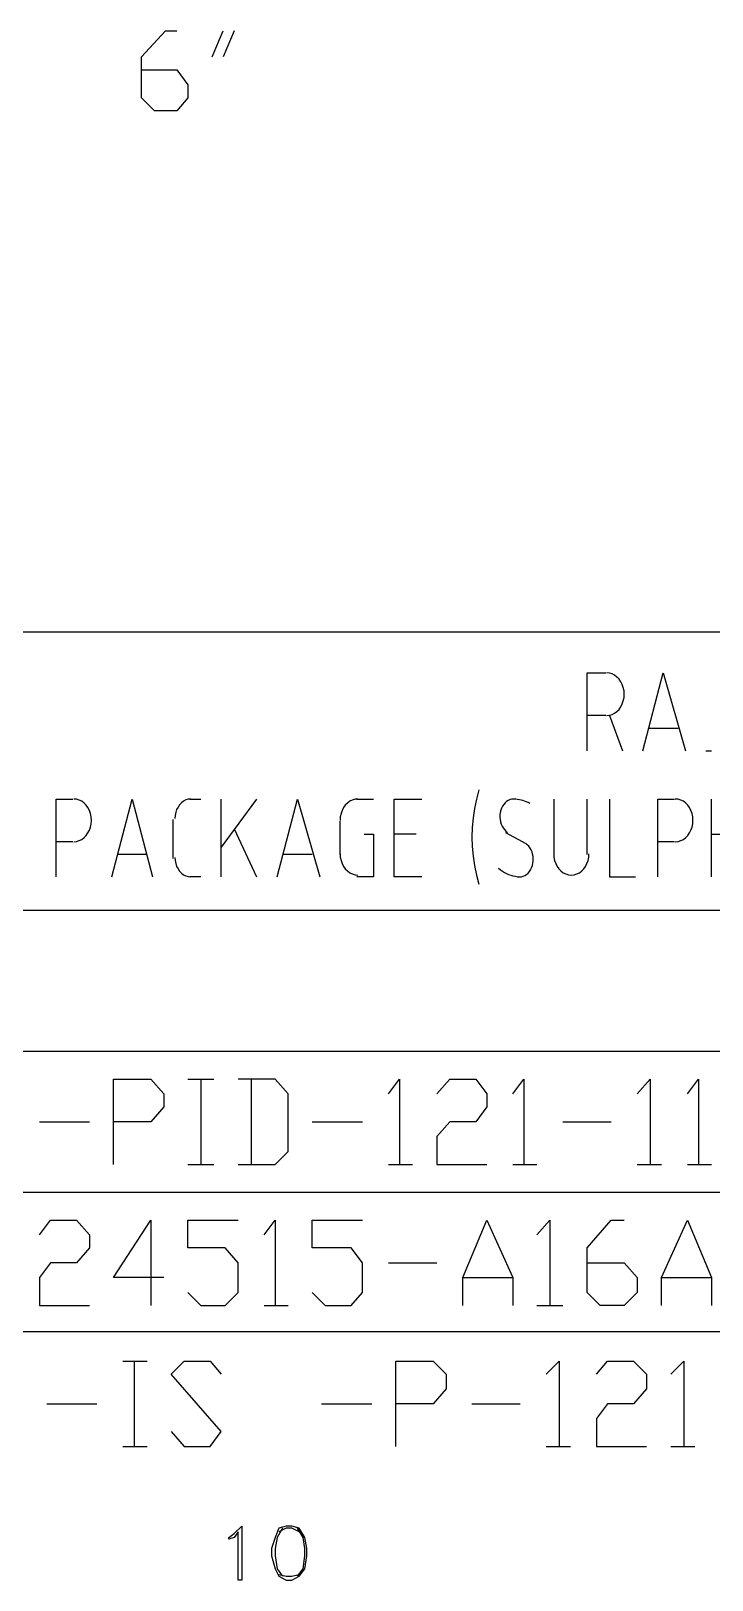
# Model space of a CAD drawing. Header units: millimetres. Extents: x 43 to 1147, y -811 to -31.
# Drawn here: x 899.4 to 943.4, y -809.4 to -709.2 of the extents above; entities that cross this region are included whole.
import ezdxf

# ---------------------------------------------------------------- set-up
doc = ezdxf.new("R2010")
doc.units = ezdxf.units.MM
doc.layers.add('EDITED_LINES', color=4, linetype='Continuous')

msp = doc.modelspace()

# ---------------------------------------------------------------- linework, layer by layer
at = {"layer": 'EDITED_LINES'}
for p, q in [((906.52, -710.92), (908.08, -709.24)), ((908.08, -709.24), (908.8, -709.24)), ((911.08, -710.92), (911.8, -709.24)), ((912.52, -709.24), (911.8, -710.92)), ((906.52, -713.56), (906.52, -710.92)), ((906.52, -711.76), (908.8, -711.76)), ((908.8, -711.76), (909.52, -712.72)), ((909.52, -712.72), (909.52, -713.56)), ((907.36, -714.4), (906.52, -713.56)), ((908.8, -714.4), (907.36, -714.4)), ((909.52, -713.56), (908.8, -714.4)), ((1137.28, -748.12), (52.24, -748.12)), ((935.32, -755.8), (935.32, -750.76)), ((935.32, -750.76), (936.52, -750.76)), ((936.76, -750.78), (936.58, -750.76)), ((936.94, -750.83), (936.76, -750.78)), ((937.1, -750.91), (936.94, -750.83)), ((937.25, -751.03), (937.1, -750.91)), ((937.39, -751.16), (937.25, -751.03)), ((937.5, -751.33), (937.39, -751.16)), ((937.59, -751.51), (937.5, -751.33)), ((938.92, -755.8), (940.24, -750.76)), ((940.24, -750.76), (941.68, -755.8)), ((937.66, -751.7), (937.59, -751.51)), ((937.71, -751.92), (937.66, -751.7)), ((937.66, -752.58), (937.71, -752.36)), ((937.72, -752.14), (937.71, -751.92)), ((937.71, -752.36), (937.72, -752.14)), ((936.58, -753.52), (936.76, -753.5)), ((936.76, -753.5), (936.94, -753.45)), ((936.94, -753.45), (937.1, -753.37)), ((937.1, -753.37), (937.25, -753.25)), ((937.25, -753.25), (937.39, -753.12)), ((937.39, -753.12), (937.5, -752.96)), ((937.5, -752.96), (937.59, -752.77)), ((937.59, -752.77), (937.66, -752.58)), ((936.52, -753.52), (935.32, -753.52)), ((936.76, -753.52), (937.6, -755.8)), ((941.2, -754.36), (939.28, -754.36)), ((943, -755.8), (943.36, -755.8)), ((928.33, -758.33), (928.17, -758.92)), ((901, -763.96), (901, -758.92)), ((901, -758.92), (902.08, -758.92)), ((902.32, -758.94), (902.14, -758.92)), ((902.5, -758.99), (902.32, -758.94)), ((902.66, -759.07), (902.5, -758.99)), ((902.81, -759.19), (902.66, -759.07)), ((902.95, -759.32), (902.81, -759.19)), ((903.06, -759.48), (902.95, -759.32)), ((903.15, -759.67), (903.06, -759.48)), ((904.6, -763.96), (905.92, -758.92)), ((905.92, -758.92), (907.24, -763.96)), ((908.88, -759.44), (908.79, -759.6)), ((908.98, -759.29), (908.88, -759.44)), ((909.1, -759.16), (908.98, -759.29)), ((909.23, -759.06), (909.1, -759.16)), ((909.38, -758.98), (909.23, -759.06)), ((909.53, -758.94), (909.38, -758.98)), ((909.7, -758.92), (909.53, -758.94)), ((909.64, -758.92), (910.36, -758.92)), ((911.68, -763.96), (911.68, -758.92)), ((913.96, -758.92), (911.68, -762.04)), ((915.28, -763.96), (916.6, -758.92)), ((916.6, -758.92), (918.04, -763.96)), ((919.58, -759.48), (919.49, -759.67)), ((919.69, -759.32), (919.58, -759.48)), ((919.83, -759.19), (919.69, -759.32)), ((919.98, -759.07), (919.83, -759.19)), ((920.14, -758.99), (919.98, -759.07)), ((920.32, -758.94), (920.14, -758.99)), ((920.5, -758.92), (920.32, -758.94)), ((920.44, -758.92), (921.52, -758.92)), ((922.84, -763.96), (922.84, -758.92)), ((922.84, -758.92), (924.64, -758.92)), ((928.17, -758.92), (928.04, -759.53)), ((929.79, -759.51), (929.74, -759.65)), ((929.86, -759.38), (929.79, -759.51)), ((929.93, -759.27), (929.86, -759.38)), ((930.02, -759.17), (929.93, -759.27)), ((930.12, -759.08), (930.02, -759.17)), ((930.22, -759.01), (930.12, -759.08)), ((930.34, -758.96), (930.22, -759.01)), ((930.45, -758.93), (930.34, -758.96)), ((930.58, -758.92), (930.45, -758.93)), ((930.6, -758.92), (930.49, -758.92)), ((930.72, -758.93), (930.6, -758.92)), ((930.83, -758.95), (930.72, -758.93)), ((930.95, -758.97), (930.83, -758.95)), ((931.06, -758.99), (930.95, -758.97)), ((931.17, -759.02), (931.06, -758.99)), ((931.28, -759.06), (931.17, -759.02)), ((931.39, -759.1), (931.28, -759.06)), ((931.5, -759.15), (931.39, -759.1)), ((931.61, -759.2), (931.5, -759.15)), ((933.16, -758.92), (933.16, -762.52)), ((935.32, -762.52), (935.32, -758.92)), ((936.76, -758.92), (936.76, -763.96)), ((939.88, -763.96), (939.88, -758.92)), ((939.88, -758.92), (940.96, -758.92)), ((941.2, -758.94), (941.02, -758.92)), ((941.38, -758.99), (941.2, -758.94)), ((941.54, -759.07), (941.38, -758.99)), ((941.69, -759.19), (941.54, -759.07)), ((941.83, -759.32), (941.69, -759.19)), ((941.94, -759.48), (941.83, -759.32)), ((942.03, -759.67), (941.94, -759.48)), ((943.36, -763.96), (943.36, -758.92)), ((903.22, -759.86), (903.15, -759.67)), ((903.27, -760.08), (903.22, -759.86)), ((903.28, -760.3), (903.27, -760.08)), ((903.27, -760.52), (903.28, -760.3)), ((908.56, -762.76), (908.56, -760.24)), ((908.69, -759.98), (908.68, -760.18)), ((908.73, -759.78), (908.69, -759.98)), ((908.79, -759.6), (908.73, -759.78)), ((919.37, -760.08), (919.36, -760.3)), ((919.36, -762.52), (919.36, -760.36)), ((919.42, -759.86), (919.37, -760.08)), ((919.49, -759.67), (919.42, -759.86)), ((927.95, -760.14), (927.9, -760.76)), ((928.04, -759.53), (927.95, -760.14)), ((929.7, -759.8), (929.68, -759.95)), ((929.68, -759.95), (929.68, -760.1)), ((929.68, -760.1), (929.69, -760.25)), ((929.69, -760.25), (929.72, -760.4)), ((929.74, -759.65), (929.7, -759.8)), ((929.72, -760.4), (929.76, -760.54)), ((942.1, -759.86), (942.03, -759.67)), ((942.15, -760.08), (942.1, -759.86)), ((942.16, -760.3), (942.15, -760.08)), ((942.15, -760.52), (942.16, -760.3)), ((902.66, -761.53), (902.81, -761.41)), ((902.81, -761.41), (902.95, -761.28)), ((902.95, -761.28), (903.06, -761.11)), ((903.06, -761.11), (903.15, -760.93)), ((903.15, -760.93), (903.22, -760.74)), ((903.22, -760.74), (903.27, -760.52)), ((912.52, -760.84), (913.96, -763.96)), ((920.92, -761.2), (921.52, -761.2)), ((921.52, -761.2), (921.52, -763.96)), ((924.28, -761.2), (922.84, -761.2)), ((927.9, -760.76), (927.88, -761.38)), ((927.88, -761.38), (927.9, -762)), ((929.76, -760.54), (929.82, -760.67)), ((929.82, -760.67), (929.89, -760.79)), ((929.89, -760.79), (929.97, -760.9)), ((929.97, -760.9), (930.07, -761)), ((930.04, -761.08), (931.36, -761.8)), ((930.07, -761), (930.17, -761.08)), ((941.54, -761.53), (941.69, -761.41)), ((941.69, -761.41), (941.83, -761.28)), ((941.83, -761.28), (941.94, -761.11)), ((941.94, -761.11), (942.03, -760.93)), ((942.03, -760.93), (942.1, -760.74)), ((942.1, -760.74), (942.15, -760.52)), ((943.36, -761.2), (945.64, -761.2)), ((902.08, -761.68), (901, -761.68)), ((902.14, -761.68), (902.32, -761.66)), ((902.32, -761.66), (902.5, -761.61)), ((902.5, -761.61), (902.66, -761.53)), ((906.88, -762.52), (904.96, -762.52)), ((917.56, -762.52), (915.64, -762.52)), ((919.36, -762.46), (919.37, -762.68)), ((927.9, -762), (927.95, -762.62)), ((931.45, -761.88), (931.35, -761.8)), ((931.55, -761.98), (931.45, -761.88)), ((931.63, -762.09), (931.55, -761.98)), ((931.7, -762.21), (931.63, -762.09)), ((931.76, -762.34), (931.7, -762.21)), ((931.8, -762.48), (931.76, -762.34)), ((931.83, -762.63), (931.8, -762.48)), ((933.16, -762.46), (933.17, -762.68)), ((935.43, -762.68), (935.44, -762.46)), ((940.96, -761.68), (939.88, -761.68)), ((941.02, -761.68), (941.2, -761.66)), ((941.2, -761.66), (941.38, -761.61)), ((941.38, -761.61), (941.54, -761.53)), ((908.68, -762.7), (908.69, -762.9)), ((908.69, -762.9), (908.73, -763.1)), ((908.73, -763.1), (908.79, -763.28)), ((908.79, -763.28), (908.88, -763.44)), ((908.88, -763.44), (908.98, -763.59)), ((919.37, -762.68), (919.42, -762.9)), ((919.42, -762.9), (919.49, -763.09)), ((919.49, -763.09), (919.58, -763.28)), ((919.58, -763.28), (919.69, -763.44)), ((919.69, -763.44), (919.83, -763.57)), ((927.95, -762.62), (928.04, -763.23)), ((928.04, -763.23), (928.17, -763.84)), ((929.6, -763.4), (929.72, -763.5)), ((929.72, -763.5), (929.85, -763.59)), ((931.59, -763.61), (931.66, -763.5)), ((931.66, -763.5), (931.73, -763.37)), ((931.73, -763.37), (931.78, -763.23)), ((931.78, -763.23), (931.82, -763.08)), ((931.82, -763.08), (931.84, -762.93)), ((931.84, -762.78), (931.83, -762.63)), ((931.84, -762.93), (931.84, -762.78)), ((933.17, -762.68), (933.22, -762.9)), ((933.22, -762.9), (933.29, -763.09)), ((933.29, -763.09), (933.38, -763.28)), ((933.38, -763.28), (933.49, -763.44)), ((933.49, -763.44), (933.63, -763.57)), ((934.97, -763.57), (935.11, -763.44)), ((935.11, -763.44), (935.22, -763.28)), ((935.22, -763.28), (935.31, -763.09)), ((935.31, -763.09), (935.38, -762.9)), ((935.38, -762.9), (935.43, -762.68)), ((908.98, -763.59), (909.1, -763.72)), ((909.1, -763.72), (909.23, -763.82)), ((909.23, -763.82), (909.38, -763.9)), ((909.38, -763.9), (909.53, -763.94)), ((909.53, -763.94), (909.7, -763.96)), ((910.36, -763.96), (909.64, -763.96)), ((919.83, -763.57), (919.98, -763.69)), ((919.98, -763.69), (920.14, -763.77)), ((920.14, -763.77), (920.32, -763.82)), ((920.32, -763.82), (920.5, -763.84)), ((921.52, -763.96), (920.44, -763.96)), ((924.64, -763.96), (922.84, -763.96)), ((928.17, -763.84), (928.33, -764.43)), ((929.85, -763.59), (929.97, -763.67)), ((929.97, -763.67), (930.11, -763.74)), ((930.11, -763.74), (930.24, -763.8)), ((930.24, -763.8), (930.38, -763.85)), ((930.38, -763.85), (930.52, -763.89)), ((930.52, -763.89), (930.67, -763.92)), ((930.67, -763.92), (930.81, -763.95)), ((930.81, -763.95), (930.96, -763.96)), ((930.94, -763.96), (931.07, -763.95)), ((931.07, -763.95), (931.18, -763.92)), ((931.18, -763.92), (931.3, -763.87)), ((931.3, -763.87), (931.4, -763.8)), ((931.4, -763.8), (931.5, -763.71)), ((931.5, -763.71), (931.59, -763.61)), ((933.63, -763.57), (933.78, -763.69)), ((933.78, -763.69), (933.94, -763.77)), ((933.94, -763.77), (934.12, -763.82)), ((934.12, -763.82), (934.3, -763.84)), ((934.3, -763.84), (934.48, -763.82)), ((934.48, -763.82), (934.66, -763.77)), ((934.66, -763.77), (934.82, -763.69)), ((934.82, -763.69), (934.97, -763.57)), ((936.76, -763.96), (938.44, -763.96)), ((820.36, -766.12), (1137.28, -766.12)), ((820.36, -775.24), (1137.28, -775.24)), ((904.72, -782.56), (904.72, -777.04)), ((904.72, -777.04), (907.12, -777.04)), ((907.12, -777.04), (907.96, -778)), ((909.52, -777.04), (911.2, -777.04)), ((910.36, -777.04), (910.36, -782.56)), ((915.16, -777.04), (912.76, -777.04)), ((913.6, -777.04), (913.6, -782.56)), ((916, -778), (915.16, -777.04)), ((922.48, -778), (923.2, -777.04)), ((923.2, -777.04), (923.2, -782.56)), ((925.6, -778), (926.44, -777.04)), ((926.44, -777.04), (928.12, -777.04)), ((928.12, -777.04), (928.84, -778)), ((930.52, -778), (931.24, -777.04)), ((931.24, -777.04), (931.24, -782.56)), ((938.56, -778), (939.4, -777.04)), ((939.4, -777.04), (939.4, -782.56)), ((941.8, -778), (942.52, -777.04)), ((942.52, -777.04), (942.52, -782.56)), ((907.96, -778), (907.96, -778.84)), ((916, -781.72), (916, -778)), ((928.84, -778), (928.84, -778.84)), ((907.96, -778.84), (907.12, -779.8)), ((928.84, -778.84), (928.12, -779.8)), ((899.92, -779.8), (903.16, -779.8)), ((907.12, -779.8), (904.72, -779.8)), ((917.56, -779.8), (920.8, -779.8)), ((926.44, -779.8), (925.6, -780.76)), ((928.12, -779.8), (926.44, -779.8)), ((933.76, -779.8), (936.88, -779.8)), ((925.6, -780.76), (925.6, -782.56)), ((909.52, -782.56), (911.2, -782.56)), ((912.76, -782.56), (915.16, -782.56)), ((915.16, -782.56), (916, -781.72)), ((922.48, -782.56), (924.04, -782.56)), ((925.6, -782.56), (928.84, -782.56)), ((930.52, -782.56), (932.08, -782.56)), ((938.56, -782.56), (940.12, -782.56)), ((941.8, -782.56), (943.36, -782.56)), ((820.36, -784.36), (1137.28, -784.36)), ((899.92, -787.12), (900.64, -786.16)), ((900.64, -786.16), (902.32, -786.16)), ((902.32, -786.16), (903.16, -787.12)), ((904.72, -789.88), (907.12, -786.16)), ((907.12, -786.16), (907.12, -791.68)), ((909.52, -787.96), (909.52, -786.16)), ((909.52, -786.16), (912.76, -786.16)), ((914.44, -787.12), (915.16, -786.16)), ((915.16, -786.16), (915.16, -791.68)), ((917.56, -787.96), (917.56, -786.16)), ((917.56, -786.16), (920.8, -786.16)), ((927.28, -789.88), (928.84, -786.16)), ((928.84, -786.16), (930.52, -789.88)), ((932.08, -787.12), (932.92, -786.16)), ((932.92, -786.16), (932.92, -791.68)), ((935.32, -787.96), (936.88, -786.16)), ((936.88, -786.16), (937.72, -786.16)), ((940.12, -789.88), (941.8, -786.16)), ((941.8, -786.16), (943.36, -789.88)), ((903.16, -787.12), (903.16, -787.96)), ((903.16, -787.96), (902.32, -788.92)), ((911.92, -787.96), (909.52, -787.96)), ((912.76, -788.92), (911.92, -787.96)), ((920.08, -787.96), (917.56, -787.96)), ((920.8, -788.92), (920.08, -787.96)), ((935.32, -790.84), (935.32, -787.96)), ((900.64, -788.92), (899.92, -789.88)), ((902.32, -788.92), (900.64, -788.92)), ((912.76, -790.84), (912.76, -788.92)), ((920.8, -790.84), (920.8, -788.92)), ((922.48, -788.92), (925.6, -788.92)), ((935.32, -788.92), (937.72, -788.92)), ((937.72, -788.92), (938.56, -789.88)), ((899.92, -789.88), (899.92, -791.68)), ((907.96, -789.88), (904.72, -789.88)), ((927.28, -791.68), (927.28, -789.88)), ((927.28, -789.88), (930.52, -789.88)), ((930.52, -789.88), (930.52, -791.68)), ((938.56, -789.88), (938.56, -790.84)), ((940.12, -791.68), (940.12, -789.88)), ((940.12, -789.88), (943.36, -789.88)), ((943.36, -789.88), (943.36, -791.68)), ((909.52, -790.84), (910.36, -791.68)), ((911.92, -791.68), (912.76, -790.84)), ((917.56, -790.84), (918.4, -791.68)), ((920.08, -791.68), (920.8, -790.84)), ((936.16, -791.68), (935.32, -790.84)), ((938.56, -790.84), (937.72, -791.68)), ((899.92, -791.68), (903.16, -791.68)), ((910.36, -791.68), (911.92, -791.68)), ((914.44, -791.68), (916, -791.68)), ((918.4, -791.68), (920.08, -791.68)), ((932.08, -791.68), (933.76, -791.68)), ((937.72, -791.68), (936.16, -791.68)), ((820.36, -793.36), (1137.28, -793.36)), ((905.32, -795.28), (906.88, -795.28)), ((906.04, -795.28), (906.04, -800.8)), ((908.44, -796.12), (909.28, -795.28)), ((909.28, -795.28), (910.96, -795.28)), ((910.96, -795.28), (911.68, -796.12)), ((922.96, -800.8), (922.96, -795.28)), ((922.96, -795.28), (925.36, -795.28)), ((925.36, -795.28), (926.2, -796.12)), ((932.68, -796.12), (933.52, -795.28)), ((933.52, -795.28), (933.52, -800.8)), ((935.92, -796.12), (936.64, -795.28)), ((936.64, -795.28), (938.32, -795.28)), ((938.32, -795.28), (939.16, -796.12)), ((940.72, -796.12), (941.56, -795.28)), ((941.56, -795.28), (941.56, -800.8)), ((911.68, -799.84), (908.44, -796.12)), ((926.2, -796.12), (926.2, -797.08)), ((939.16, -796.12), (939.16, -797.08)), ((926.2, -797.08), (925.36, -798.04)), ((939.16, -797.08), (938.32, -798.04)), ((900.4, -798.04), (903.64, -798.04)), ((918.16, -798.04), (921.4, -798.04)), ((925.36, -798.04), (922.96, -798.04)), ((927.88, -798.04), (931, -798.04)), ((936.64, -798.04), (935.92, -799)), ((938.32, -798.04), (936.64, -798.04)), ((935.92, -799), (935.92, -800.8)), ((908.44, -799.84), (909.28, -800.8)), ((910.96, -800.8), (911.68, -799.84)), ((905.32, -800.8), (906.88, -800.8)), ((909.28, -800.8), (910.96, -800.8)), ((932.68, -800.8), (934.24, -800.8)), ((935.92, -800.8), (939.16, -800.8)), ((940.72, -800.8), (942.28, -800.8)), ((912.16, -806.68), (912.52, -806.44)), ((912.52, -806.44), (913, -805.96)), ((912.76, -806.32), (912.52, -806.68)), ((912.76, -809.44), (912.76, -806.32)), ((913, -805.96), (913, -809.44)), ((915.4, -806.08), (915.16, -806.68)), ((915.64, -806.08), (915.28, -806.68)), ((915.88, -805.96), (915.4, -806.08)), ((915.88, -806.08), (915.4, -806.32)), ((916.24, -805.96), (915.88, -805.96)), ((916.24, -806.08), (915.88, -806.08)), ((916.72, -806.08), (916.24, -805.96)), ((916.72, -806.32), (916.24, -806.08)), ((916.96, -806.68), (916.6, -806.08)), ((917.08, -806.68), (916.72, -806.08)), ((912.52, -806.68), (912.16, -806.8)), ((912.16, -806.8), (912.16, -806.68)), ((915.16, -806.68), (914.92, -807.4)), ((914.92, -807.4), (914.92, -807.88)), ((915.28, -806.68), (915.16, -807.4)), ((915.16, -807.4), (915.16, -807.88)), ((917.08, -807.4), (916.96, -806.68)), ((917.2, -807.4), (917.08, -806.68)), ((917.08, -807.88), (917.08, -807.4)), ((917.2, -807.88), (917.2, -807.4)), ((914.92, -807.88), (915.16, -808.72)), ((915.16, -807.88), (915.28, -808.72)), ((916.96, -808.72), (917.08, -807.88)), ((917.08, -808.72), (917.2, -807.88)), ((913, -809.44), (912.76, -809.44)), ((915.16, -808.72), (915.4, -809.2)), ((915.28, -808.72), (915.64, -809.2)), ((915.4, -809.08), (915.88, -809.2)), ((915.4, -809.2), (915.88, -809.44)), ((915.88, -809.2), (916.24, -809.2)), ((915.88, -809.44), (916.24, -809.44)), ((916.24, -809.2), (916.72, -809.08)), ((916.24, -809.44), (916.72, -809.2)), ((916.6, -809.2), (916.96, -808.72)), ((916.72, -809.2), (917.08, -808.72))]:
    msp.add_line(p, q, dxfattribs=at)

doc.saveas('drawing.dxf')
